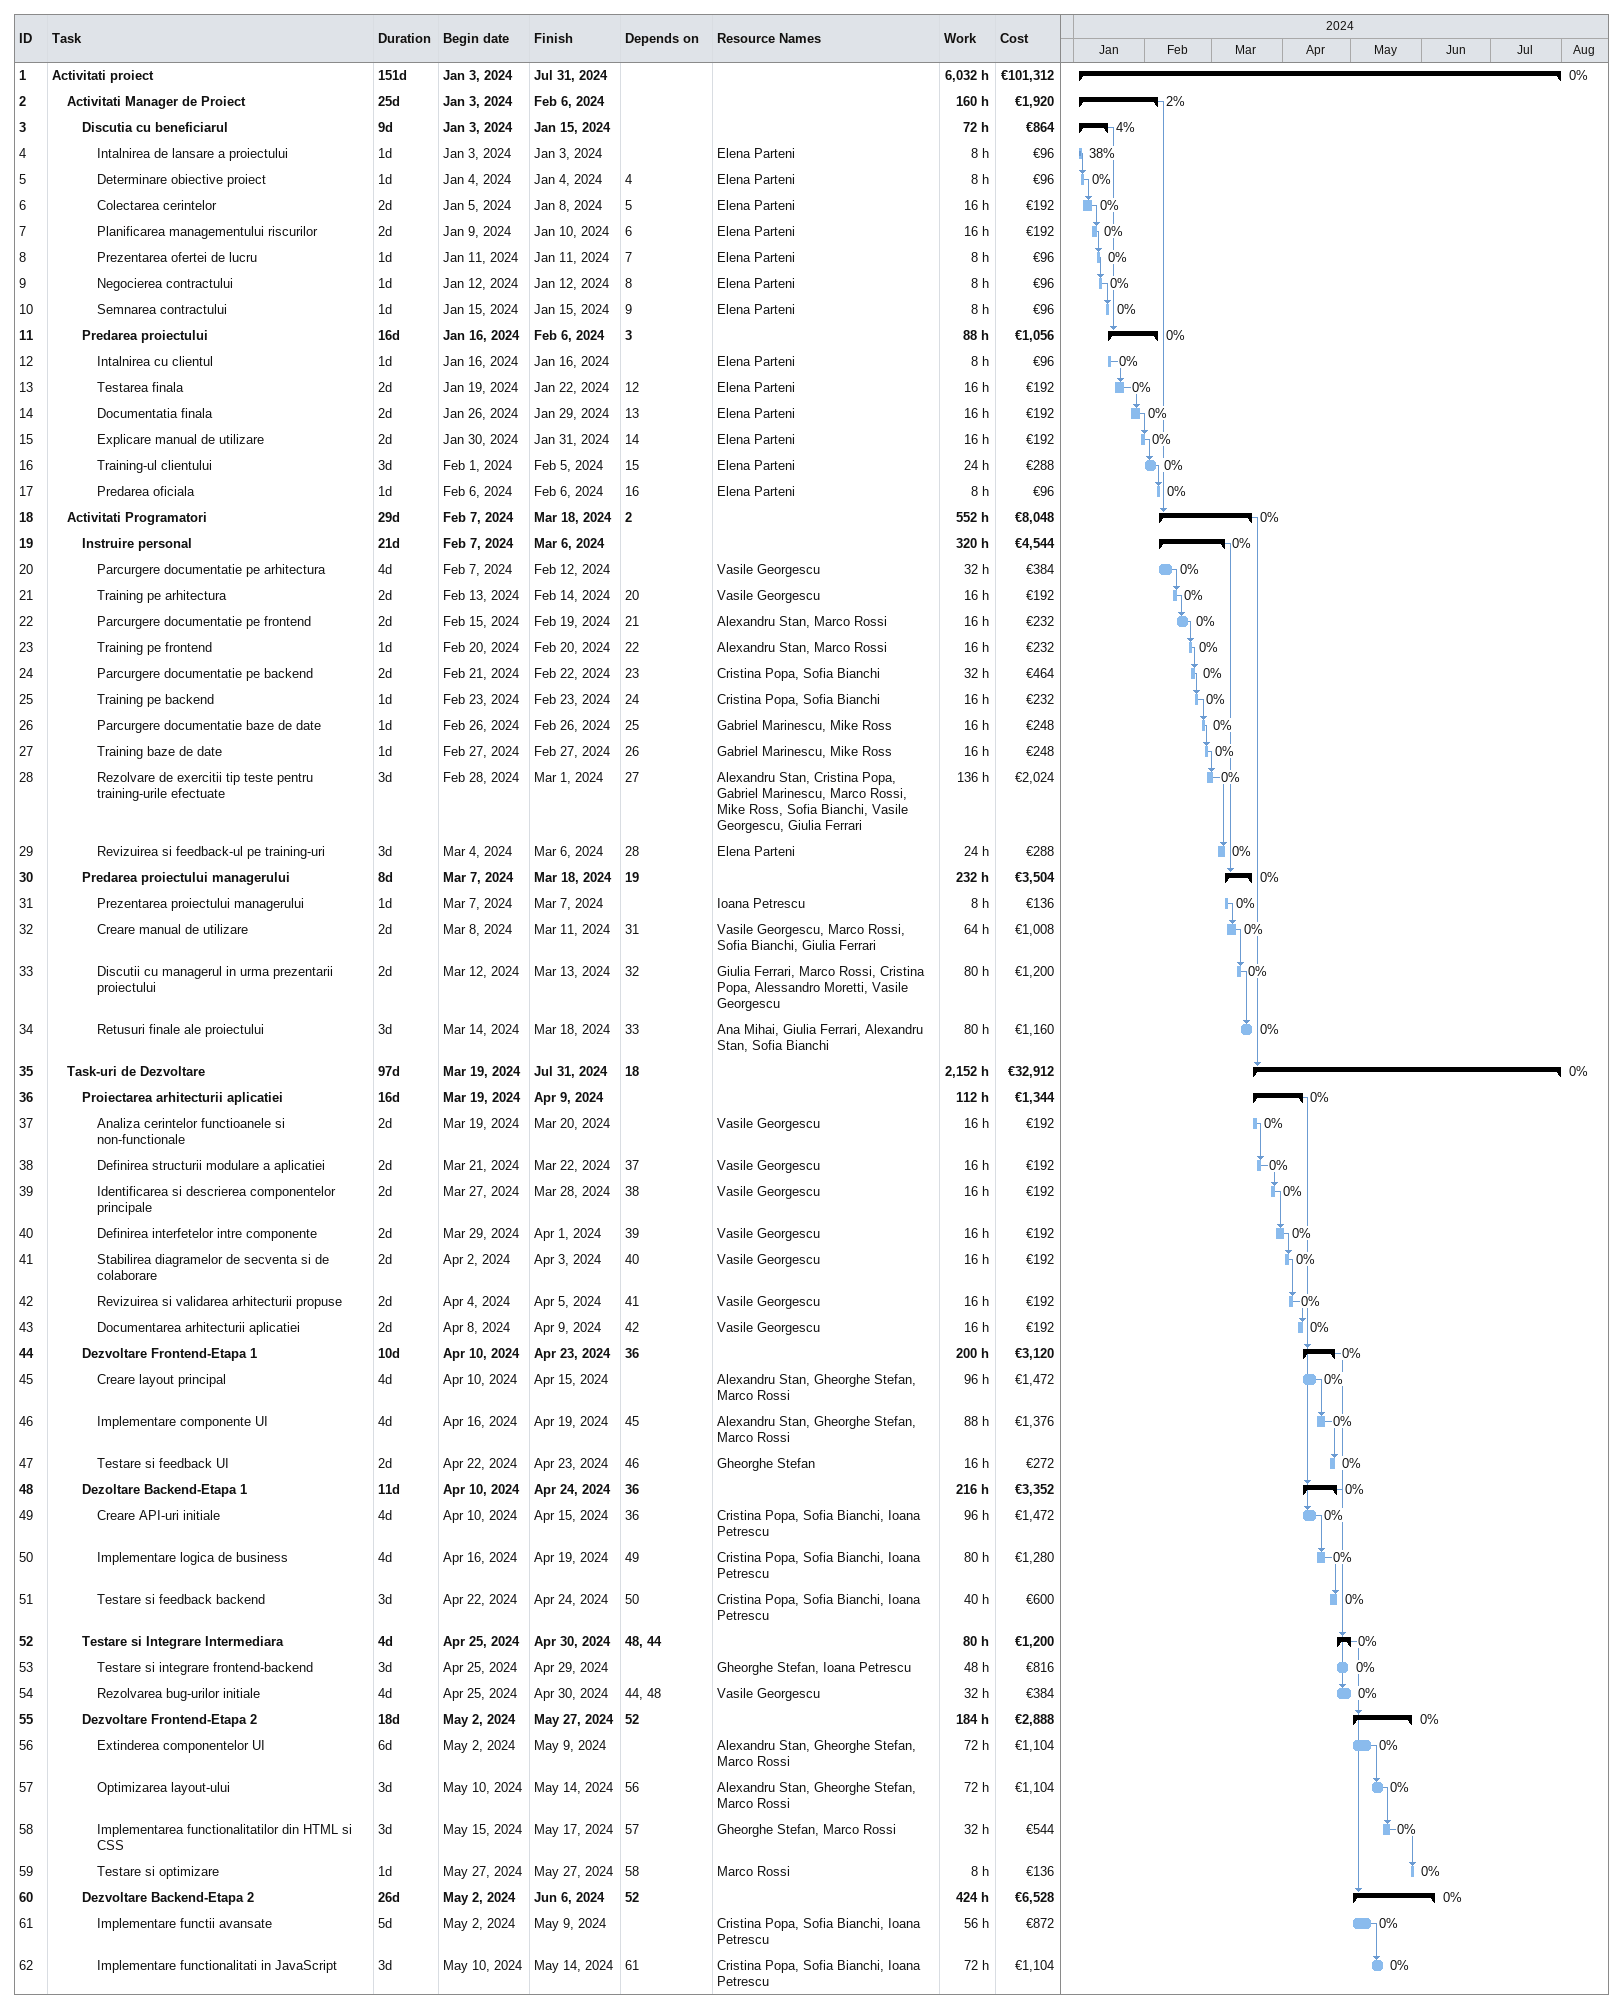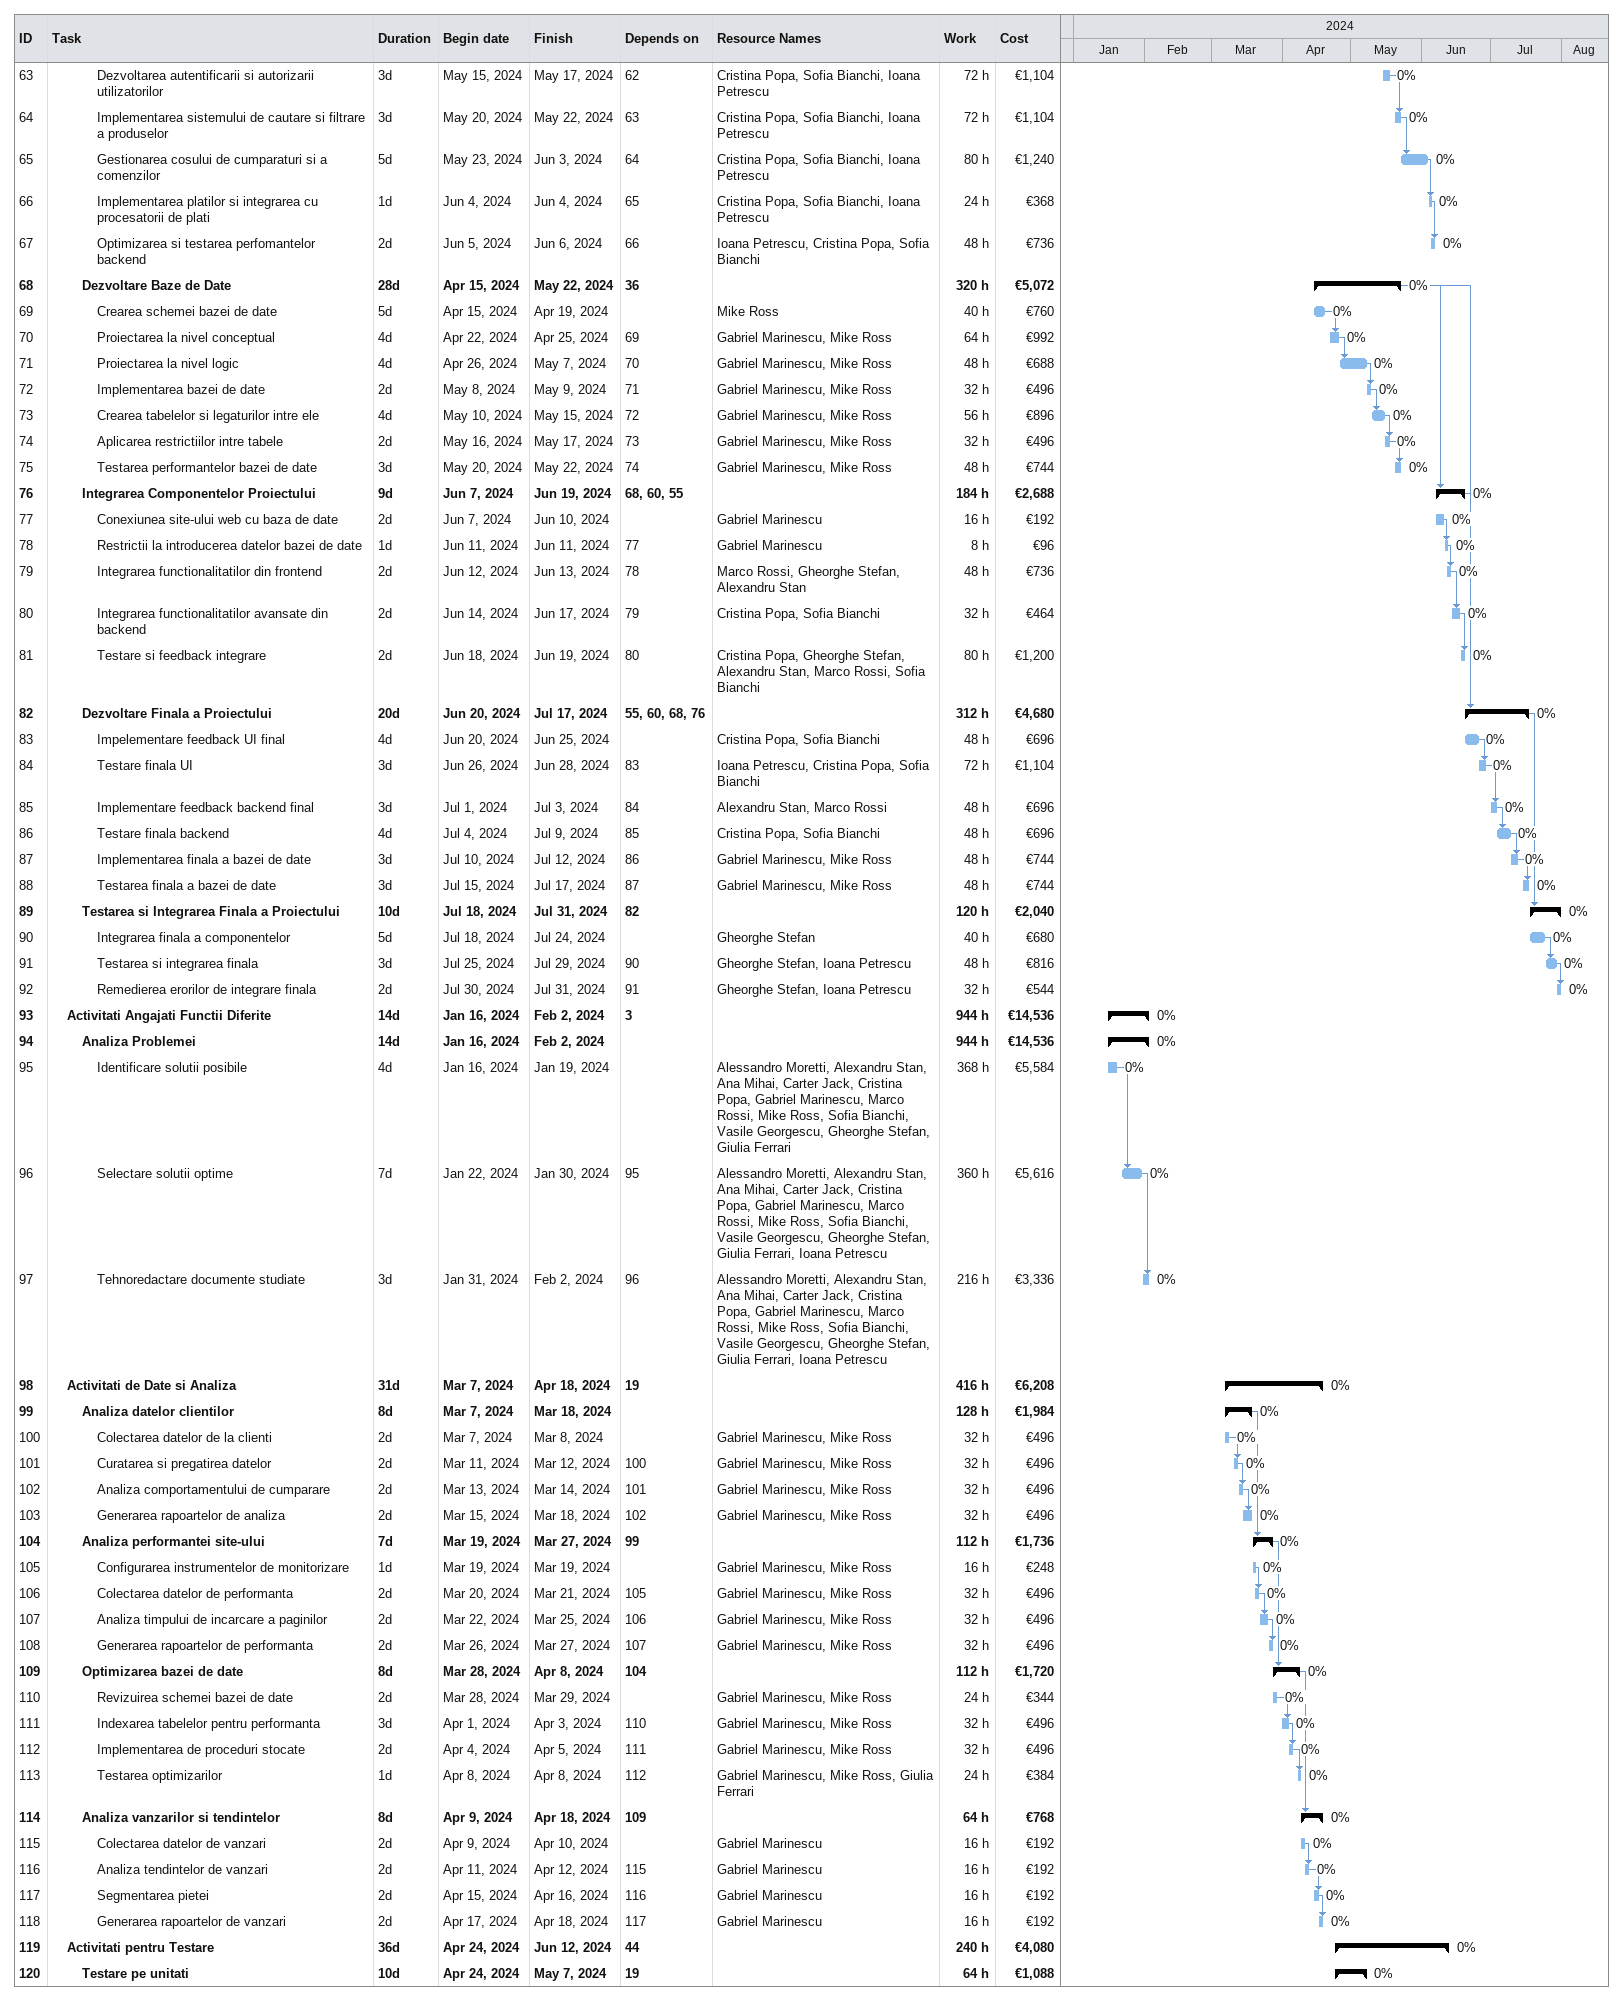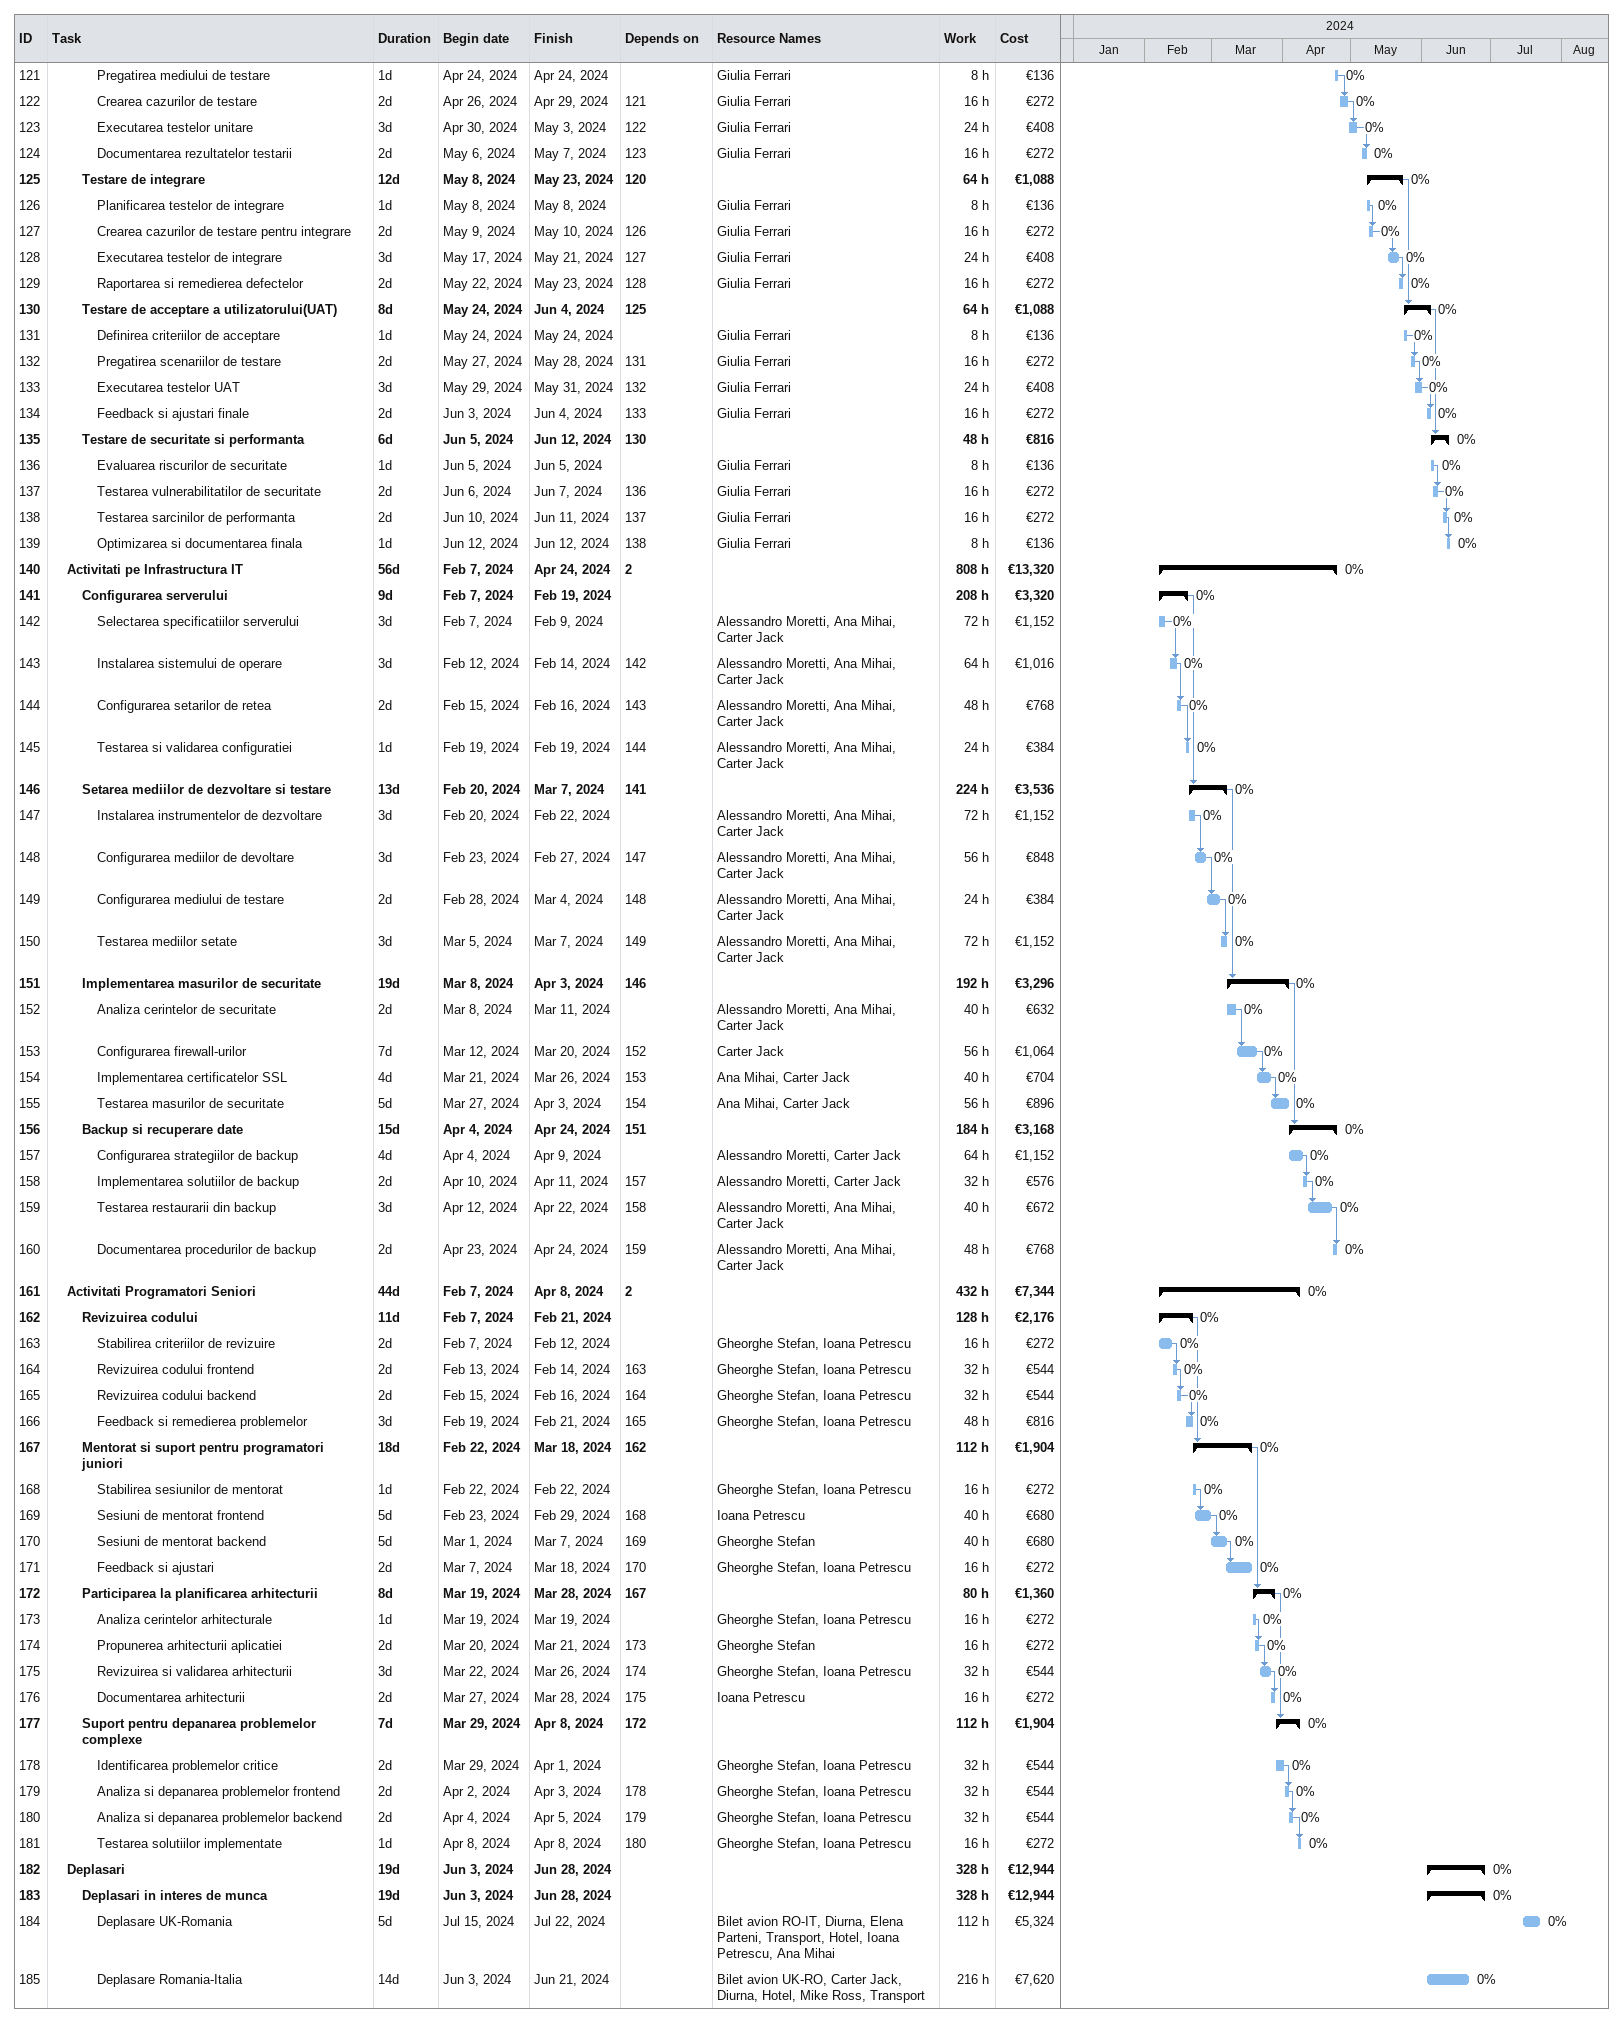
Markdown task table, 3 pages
| ID | Level | Task | Duration | Start | Finish | Predecessors | Resources | % complete | Work (h) | Cost (€) |
|---|---|---|---|---|---|---|---|---|---|---|
| 1 | 1 | **Activitati proiect** | 151d | 2024-01-03 | 2024-07-31 |  |  | 0 | 6032 | 101312 |
| 2 | 2 | **Activitati Manager de Proiect** | 25d | 2024-01-03 | 2024-02-06 |  |  | 2 | 160 | 1920 |
| 3 | 3 | **Discutia cu beneficiarul** | 9d | 2024-01-03 | 2024-01-15 |  |  | 4 | 72 | 864 |
| 4 | 4 | Intalnirea de lansare a proiectului | 1d | 2024-01-03 | 2024-01-03 |  | Elena Parteni | 38 | 8 | 96 |
| 5 | 4 | Determinare obiective proiect | 1d | 2024-01-04 | 2024-01-04 | 4 | Elena Parteni | 0 | 8 | 96 |
| 6 | 4 | Colectarea cerintelor | 2d | 2024-01-05 | 2024-01-08 | 5 | Elena Parteni | 0 | 16 | 192 |
| 7 | 4 | Planificarea managementului riscurilor | 2d | 2024-01-09 | 2024-01-10 | 6 | Elena Parteni | 0 | 16 | 192 |
| 8 | 4 | Prezentarea ofertei de lucru | 1d | 2024-01-11 | 2024-01-11 | 7 | Elena Parteni | 0 | 8 | 96 |
| 9 | 4 | Negocierea contractului | 1d | 2024-01-12 | 2024-01-12 | 8 | Elena Parteni | 0 | 8 | 96 |
| 10 | 4 | Semnarea contractului | 1d | 2024-01-15 | 2024-01-15 | 9 | Elena Parteni | 0 | 8 | 96 |
| 11 | 3 | **Predarea proiectului** | 16d | 2024-01-16 | 2024-02-06 | 3 |  | 0 | 88 | 1056 |
| 12 | 4 | Intalnirea cu clientul | 1d | 2024-01-16 | 2024-01-16 |  | Elena Parteni | 0 | 8 | 96 |
| 13 | 4 | Testarea finala | 2d | 2024-01-19 | 2024-01-22 | 12 | Elena Parteni | 0 | 16 | 192 |
| 14 | 4 | Documentatia finala | 2d | 2024-01-26 | 2024-01-29 | 13 | Elena Parteni | 0 | 16 | 192 |
| 15 | 4 | Explicare manual de utilizare | 2d | 2024-01-30 | 2024-01-31 | 14 | Elena Parteni | 0 | 16 | 192 |
| 16 | 4 | Training-ul clientului | 3d | 2024-02-01 | 2024-02-05 | 15 | Elena Parteni | 0 | 24 | 288 |
| 17 | 4 | Predarea oficiala | 1d | 2024-02-06 | 2024-02-06 | 16 | Elena Parteni | 0 | 8 | 96 |
| 18 | 2 | **Activitati Programatori** | 29d | 2024-02-07 | 2024-03-18 | 2 |  | 0 | 552 | 8048 |
| 19 | 3 | **Instruire personal** | 21d | 2024-02-07 | 2024-03-06 |  |  | 0 | 320 | 4544 |
| 20 | 4 | Parcurgere documentatie pe arhitectura | 4d | 2024-02-07 | 2024-02-12 |  | Vasile Georgescu | 0 | 32 | 384 |
| 21 | 4 | Training pe arhitectura | 2d | 2024-02-13 | 2024-02-14 | 20 | Vasile Georgescu | 0 | 16 | 192 |
| 22 | 4 | Parcurgere documentatie pe frontend | 2d | 2024-02-15 | 2024-02-19 | 21 | Alexandru Stan, Marco Rossi | 0 | 16 | 232 |
| 23 | 4 | Training pe frontend | 1d | 2024-02-20 | 2024-02-20 | 22 | Alexandru Stan, Marco Rossi | 0 | 16 | 232 |
| 24 | 4 | Parcurgere documentatie pe backend | 2d | 2024-02-21 | 2024-02-22 | 23 | Cristina Popa, Sofia Bianchi | 0 | 32 | 464 |
| 25 | 4 | Training pe backend | 1d | 2024-02-23 | 2024-02-23 | 24 | Cristina Popa, Sofia Bianchi | 0 | 16 | 232 |
| 26 | 4 | Parcurgere documentatie baze de date | 1d | 2024-02-26 | 2024-02-26 | 25 | Gabriel Marinescu, Mike Ross | 0 | 16 | 248 |
| 27 | 4 | Training baze de date | 1d | 2024-02-27 | 2024-02-27 | 26 | Gabriel Marinescu, Mike Ross | 0 | 16 | 248 |
| 28 | 4 | Rezolvare de exercitii tip teste pentru training-urile efectuate | 3d | 2024-02-28 | 2024-03-01 | 27 | Alexandru Stan, Cristina Popa, Gabriel Marinescu, Marco Rossi, Mike Ross, Sofia Bianchi, Vasile Georgescu, Giulia Ferrari | 0 | 136 | 2024 |
| 29 | 4 | Revizuirea si feedback-ul pe training-uri | 3d | 2024-03-04 | 2024-03-06 | 28 | Elena Parteni | 0 | 24 | 288 |
| 30 | 3 | **Predarea proiectului managerului** | 8d | 2024-03-07 | 2024-03-18 | 19 |  | 0 | 232 | 3504 |
| 31 | 4 | Prezentarea proiectului managerului | 1d | 2024-03-07 | 2024-03-07 |  | Ioana Petrescu | 0 | 8 | 136 |
| 32 | 4 | Creare manual de utilizare | 2d | 2024-03-08 | 2024-03-11 | 31 | Vasile Georgescu, Marco Rossi, Sofia Bianchi, Giulia Ferrari | 0 | 64 | 1008 |
| 33 | 4 | Discutii cu managerul in urma prezentarii proiectului | 2d | 2024-03-12 | 2024-03-13 | 32 | Giulia Ferrari, Marco Rossi, Cristina Popa, Alessandro Moretti, Vasile Georgescu | 0 | 80 | 1200 |
| 34 | 4 | Retusuri finale ale proiectului | 3d | 2024-03-14 | 2024-03-18 | 33 | Ana Mihai, Giulia Ferrari, Alexandru Stan, Sofia Bianchi | 0 | 80 | 1160 |
| 35 | 2 | **Task-uri de Dezvoltare** | 97d | 2024-03-19 | 2024-07-31 | 18 |  | 0 | 2152 | 32912 |
| 36 | 3 | **Proiectarea arhitecturii aplicatiei** | 16d | 2024-03-19 | 2024-04-09 |  |  | 0 | 112 | 1344 |
| 37 | 4 | Analiza cerintelor functioanele si non-functionale | 2d | 2024-03-19 | 2024-03-20 |  | Vasile Georgescu | 0 | 16 | 192 |
| 38 | 4 | Definirea structurii modulare a aplicatiei | 2d | 2024-03-21 | 2024-03-22 | 37 | Vasile Georgescu | 0 | 16 | 192 |
| 39 | 4 | Identificarea si descrierea componentelor principale | 2d | 2024-03-27 | 2024-03-28 | 38 | Vasile Georgescu | 0 | 16 | 192 |
| 40 | 4 | Definirea interfetelor intre componente | 2d | 2024-03-29 | 2024-04-01 | 39 | Vasile Georgescu | 0 | 16 | 192 |
| 41 | 4 | Stabilirea diagramelor de secventa si de colaborare | 2d | 2024-04-02 | 2024-04-03 | 40 | Vasile Georgescu | 0 | 16 | 192 |
| 42 | 4 | Revizuirea si validarea arhitecturii propuse | 2d | 2024-04-04 | 2024-04-05 | 41 | Vasile Georgescu | 0 | 16 | 192 |
| 43 | 4 | Documentarea arhitecturii aplicatiei | 2d | 2024-04-08 | 2024-04-09 | 42 | Vasile Georgescu | 0 | 16 | 192 |
| 44 | 3 | **Dezvoltare Frontend-Etapa 1** | 10d | 2024-04-10 | 2024-04-23 | 36 |  | 0 | 200 | 3120 |
| 45 | 4 | Creare layout principal | 4d | 2024-04-10 | 2024-04-15 |  | Alexandru Stan, Gheorghe Stefan, Marco Rossi | 0 | 96 | 1472 |
| 46 | 4 | Implementare componente UI | 4d | 2024-04-16 | 2024-04-19 | 45 | Alexandru Stan, Gheorghe Stefan, Marco Rossi | 0 | 88 | 1376 |
| 47 | 4 | Testare si feedback UI | 2d | 2024-04-22 | 2024-04-23 | 46 | Gheorghe Stefan | 0 | 16 | 272 |
| 48 | 3 | **Dezoltare Backend-Etapa 1** | 11d | 2024-04-10 | 2024-04-24 | 36 |  | 0 | 216 | 3352 |
| 49 | 4 | Creare API-uri initiale | 4d | 2024-04-10 | 2024-04-15 | 36 | Cristina Popa, Sofia Bianchi, Ioana Petrescu | 0 | 96 | 1472 |
| 50 | 4 | Implementare logica de business | 4d | 2024-04-16 | 2024-04-19 | 49 | Cristina Popa, Sofia Bianchi, Ioana Petrescu | 0 | 80 | 1280 |
| 51 | 4 | Testare si feedback backend | 3d | 2024-04-22 | 2024-04-24 | 50 | Cristina Popa, Sofia Bianchi, Ioana Petrescu | 0 | 40 | 600 |
| 52 | 3 | **Testare si Integrare Intermediara** | 4d | 2024-04-25 | 2024-04-30 | 48, 44 |  | 0 | 80 | 1200 |
| 53 | 4 | Testare si integrare frontend-backend | 3d | 2024-04-25 | 2024-04-29 |  | Gheorghe Stefan, Ioana Petrescu | 0 | 48 | 816 |
| 54 | 4 | Rezolvarea bug-urilor initiale | 4d | 2024-04-25 | 2024-04-30 | 44, 48 | Vasile Georgescu | 0 | 32 | 384 |
| 55 | 3 | **Dezvoltare Frontend-Etapa 2** | 18d | 2024-05-02 | 2024-05-27 | 52 |  | 0 | 184 | 2888 |
| 56 | 4 | Extinderea componentelor UI | 6d | 2024-05-02 | 2024-05-09 |  | Alexandru Stan, Gheorghe Stefan, Marco Rossi | 0 | 72 | 1104 |
| 57 | 4 | Optimizarea layout-ului | 3d | 2024-05-10 | 2024-05-14 | 56 | Alexandru Stan, Gheorghe Stefan, Marco Rossi | 0 | 72 | 1104 |
| 58 | 4 | Implementarea functionalitatilor din HTML si CSS | 3d | 2024-05-15 | 2024-05-17 | 57 | Gheorghe Stefan, Marco Rossi | 0 | 32 | 544 |
| 59 | 4 | Testare si optimizare | 1d | 2024-05-27 | 2024-05-27 | 58 | Marco Rossi | 0 | 8 | 136 |
| 60 | 3 | **Dezvoltare Backend-Etapa 2** | 26d | 2024-05-02 | 2024-06-06 | 52 |  | 0 | 424 | 6528 |
| 61 | 4 | Implementare functii avansate | 5d | 2024-05-02 | 2024-05-09 |  | Cristina Popa, Sofia Bianchi, Ioana Petrescu | 0 | 56 | 872 |
| 62 | 4 | Implementare functionalitati in JavaScript | 3d | 2024-05-10 | 2024-05-14 | 61 | Cristina Popa, Sofia Bianchi, Ioana Petrescu | 0 | 72 | 1104 |
| 63 | 4 | Dezvoltarea autentificarii si autorizarii utilizatorilor | 3d | 2024-05-15 | 2024-05-17 | 62 | Cristina Popa, Sofia Bianchi, Ioana Petrescu | 0 | 72 | 1104 |
| 64 | 4 | Implementarea sistemului de cautare si filtrare a produselor | 3d | 2024-05-20 | 2024-05-22 | 63 | Cristina Popa, Sofia Bianchi, Ioana Petrescu | 0 | 72 | 1104 |
| 65 | 4 | Gestionarea cosului de cumparaturi si a comenzilor | 5d | 2024-05-23 | 2024-06-03 | 64 | Cristina Popa, Sofia Bianchi, Ioana Petrescu | 0 | 80 | 1240 |
| 66 | 4 | Implementarea platilor si integrarea cu procesatorii de plati | 1d | 2024-06-04 | 2024-06-04 | 65 | Cristina Popa, Sofia Bianchi, Ioana Petrescu | 0 | 24 | 368 |
| 67 | 4 | Optimizarea si testarea perfomantelor backend | 2d | 2024-06-05 | 2024-06-06 | 66 | Ioana Petrescu, Cristina Popa, Sofia Bianchi | 0 | 48 | 736 |
| 68 | 3 | **Dezvoltare Baze de Date** | 28d | 2024-04-15 | 2024-05-22 | 36 |  | 0 | 320 | 5072 |
| 69 | 4 | Crearea schemei bazei de date | 5d | 2024-04-15 | 2024-04-19 |  | Mike Ross | 0 | 40 | 760 |
| 70 | 4 | Proiectarea la nivel conceptual | 4d | 2024-04-22 | 2024-04-25 | 69 | Gabriel Marinescu, Mike Ross | 0 | 64 | 992 |
| 71 | 4 | Proiectarea la nivel logic | 4d | 2024-04-26 | 2024-05-07 | 70 | Gabriel Marinescu, Mike Ross | 0 | 48 | 688 |
| 72 | 4 | Implementarea bazei de date | 2d | 2024-05-08 | 2024-05-09 | 71 | Gabriel Marinescu, Mike Ross | 0 | 32 | 496 |
| 73 | 4 | Crearea tabelelor si legaturilor intre ele | 4d | 2024-05-10 | 2024-05-15 | 72 | Gabriel Marinescu, Mike Ross | 0 | 56 | 896 |
| 74 | 4 | Aplicarea restrictiilor intre tabele | 2d | 2024-05-16 | 2024-05-17 | 73 | Gabriel Marinescu, Mike Ross | 0 | 32 | 496 |
| 75 | 4 | Testarea performantelor bazei de date | 3d | 2024-05-20 | 2024-05-22 | 74 | Gabriel Marinescu, Mike Ross | 0 | 48 | 744 |
| 76 | 3 | **Integrarea Componentelor Proiectului** | 9d | 2024-06-07 | 2024-06-19 | 68, 60, 55 |  | 0 | 184 | 2688 |
| 77 | 4 | Conexiunea site-ului web cu baza de date | 2d | 2024-06-07 | 2024-06-10 |  | Gabriel Marinescu | 0 | 16 | 192 |
| 78 | 4 | Restrictii la introducerea datelor bazei de date | 1d | 2024-06-11 | 2024-06-11 | 77 | Gabriel Marinescu | 0 | 8 | 96 |
| 79 | 4 | Integrarea functionalitatilor din frontend | 2d | 2024-06-12 | 2024-06-13 | 78 | Marco Rossi, Gheorghe Stefan, Alexandru Stan | 0 | 48 | 736 |
| 80 | 4 | Integrarea functionalitatilor avansate din backend | 2d | 2024-06-14 | 2024-06-17 | 79 | Cristina Popa, Sofia Bianchi | 0 | 32 | 464 |
| 81 | 4 | Testare si feedback integrare | 2d | 2024-06-18 | 2024-06-19 | 80 | Cristina Popa, Gheorghe Stefan, Alexandru Stan, Marco Rossi, Sofia Bianchi | 0 | 80 | 1200 |
| 82 | 3 | **Dezvoltare Finala a Proiectului** | 20d | 2024-06-20 | 2024-07-17 | 55, 60, 68, 76 |  | 0 | 312 | 4680 |
| 83 | 4 | Impelementare feedback UI final | 4d | 2024-06-20 | 2024-06-25 |  | Cristina Popa, Sofia Bianchi | 0 | 48 | 696 |
| 84 | 4 | Testare finala UI | 3d | 2024-06-26 | 2024-06-28 | 83 | Ioana Petrescu, Cristina Popa, Sofia Bianchi | 0 | 72 | 1104 |
| 85 | 4 | Implementare feedback backend final | 3d | 2024-07-01 | 2024-07-03 | 84 | Alexandru Stan, Marco Rossi | 0 | 48 | 696 |
| 86 | 4 | Testare finala backend | 4d | 2024-07-04 | 2024-07-09 | 85 | Cristina Popa, Sofia Bianchi | 0 | 48 | 696 |
| 87 | 4 | Implementarea finala a bazei de date | 3d | 2024-07-10 | 2024-07-12 | 86 | Gabriel Marinescu, Mike Ross | 0 | 48 | 744 |
| 88 | 4 | Testarea finala a bazei de date | 3d | 2024-07-15 | 2024-07-17 | 87 | Gabriel Marinescu, Mike Ross | 0 | 48 | 744 |
| 89 | 3 | **Testarea si Integrarea Finala a Proiectului** | 10d | 2024-07-18 | 2024-07-31 | 82 |  | 0 | 120 | 2040 |
| 90 | 4 | Integrarea finala a componentelor | 5d | 2024-07-18 | 2024-07-24 |  | Gheorghe Stefan | 0 | 40 | 680 |
| 91 | 4 | Testarea si integrarea finala | 3d | 2024-07-25 | 2024-07-29 | 90 | Gheorghe Stefan, Ioana Petrescu | 0 | 48 | 816 |
| 92 | 4 | Remedierea erorilor de integrare finala | 2d | 2024-07-30 | 2024-07-31 | 91 | Gheorghe Stefan, Ioana Petrescu | 0 | 32 | 544 |
| 93 | 2 | **Activitati Angajati Functii Diferite** | 14d | 2024-01-16 | 2024-02-02 | 3 |  | 0 | 944 | 14536 |
| 94 | 3 | **Analiza Problemei** | 14d | 2024-01-16 | 2024-02-02 |  |  | 0 | 944 | 14536 |
| 95 | 4 | Identificare solutii posibile | 4d | 2024-01-16 | 2024-01-19 |  | Alessandro Moretti, Alexandru Stan, Ana Mihai, Carter Jack, Cristina Popa, Gabriel Marinescu, Marco Rossi, Mike Ross, Sofia Bianchi, Vasile Georgescu, Gheorghe Stefan, Giulia Ferrari | 0 | 368 | 5584 |
| 96 | 4 | Selectare solutii optime | 7d | 2024-01-22 | 2024-01-30 | 95 | Alessandro Moretti, Alexandru Stan, Ana Mihai, Carter Jack, Cristina Popa, Gabriel Marinescu, Marco Rossi, Mike Ross, Sofia Bianchi, Vasile Georgescu, Gheorghe Stefan, Giulia Ferrari, Ioana Petrescu | 0 | 360 | 5616 |
| 97 | 4 | Tehnoredactare documente studiate | 3d | 2024-01-31 | 2024-02-02 | 96 | Alessandro Moretti, Alexandru Stan, Ana Mihai, Carter Jack, Cristina Popa, Gabriel Marinescu, Marco Rossi, Mike Ross, Sofia Bianchi, Vasile Georgescu, Gheorghe Stefan, Giulia Ferrari, Ioana Petrescu | 0 | 216 | 3336 |
| 98 | 2 | **Activitati de Date si Analiza** | 31d | 2024-03-07 | 2024-04-18 | 19 |  | 0 | 416 | 6208 |
| 99 | 3 | **Analiza datelor clientilor** | 8d | 2024-03-07 | 2024-03-18 |  |  | 0 | 128 | 1984 |
| 100 | 4 | Colectarea datelor de la clienti | 2d | 2024-03-07 | 2024-03-08 |  | Gabriel Marinescu, Mike Ross | 0 | 32 | 496 |
| 101 | 4 | Curatarea si pregatirea datelor | 2d | 2024-03-11 | 2024-03-12 | 100 | Gabriel Marinescu, Mike Ross | 0 | 32 | 496 |
| 102 | 4 | Analiza comportamentului de cumparare | 2d | 2024-03-13 | 2024-03-14 | 101 | Gabriel Marinescu, Mike Ross | 0 | 32 | 496 |
| 103 | 4 | Generarea rapoartelor de analiza | 2d | 2024-03-15 | 2024-03-18 | 102 | Gabriel Marinescu, Mike Ross | 0 | 32 | 496 |
| 104 | 3 | **Analiza performantei site-ului** | 7d | 2024-03-19 | 2024-03-27 | 99 |  | 0 | 112 | 1736 |
| 105 | 4 | Configurarea instrumentelor de monitorizare | 1d | 2024-03-19 | 2024-03-19 |  | Gabriel Marinescu, Mike Ross | 0 | 16 | 248 |
| 106 | 4 | Colectarea datelor de performanta | 2d | 2024-03-20 | 2024-03-21 | 105 | Gabriel Marinescu, Mike Ross | 0 | 32 | 496 |
| 107 | 4 | Analiza timpului de incarcare a paginilor | 2d | 2024-03-22 | 2024-03-25 | 106 | Gabriel Marinescu, Mike Ross | 0 | 32 | 496 |
| 108 | 4 | Generarea rapoartelor de performanta | 2d | 2024-03-26 | 2024-03-27 | 107 | Gabriel Marinescu, Mike Ross | 0 | 32 | 496 |
| 109 | 3 | **Optimizarea bazei de date** | 8d | 2024-03-28 | 2024-04-08 | 104 |  | 0 | 112 | 1720 |
| 110 | 4 | Revizuirea schemei bazei de date | 2d | 2024-03-28 | 2024-03-29 |  | Gabriel Marinescu, Mike Ross | 0 | 24 | 344 |
| 111 | 4 | Indexarea tabelelor pentru performanta | 3d | 2024-04-01 | 2024-04-03 | 110 | Gabriel Marinescu, Mike Ross | 0 | 32 | 496 |
| 112 | 4 | Implementarea de proceduri stocate | 2d | 2024-04-04 | 2024-04-05 | 111 | Gabriel Marinescu, Mike Ross | 0 | 32 | 496 |
| 113 | 4 | Testarea optimizarilor | 1d | 2024-04-08 | 2024-04-08 | 112 | Gabriel Marinescu, Mike Ross, Giulia Ferrari | 0 | 24 | 384 |
| 114 | 3 | **Analiza vanzarilor si tendintelor** | 8d | 2024-04-09 | 2024-04-18 | 109 |  | 0 | 64 | 768 |
| 115 | 4 | Colectarea datelor de vanzari | 2d | 2024-04-09 | 2024-04-10 |  | Gabriel Marinescu | 0 | 16 | 192 |
| 116 | 4 | Analiza tendintelor de vanzari | 2d | 2024-04-11 | 2024-04-12 | 115 | Gabriel Marinescu | 0 | 16 | 192 |
| 117 | 4 | Segmentarea pietei | 2d | 2024-04-15 | 2024-04-16 | 116 | Gabriel Marinescu | 0 | 16 | 192 |
| 118 | 4 | Generarea rapoartelor de vanzari | 2d | 2024-04-17 | 2024-04-18 | 117 | Gabriel Marinescu | 0 | 16 | 192 |
| 119 | 2 | **Activitati pentru Testare** | 36d | 2024-04-24 | 2024-06-12 | 44 |  | 0 | 240 | 4080 |
| 120 | 3 | **Testare pe unitati** | 10d | 2024-04-24 | 2024-05-07 | 19 |  | 0 | 64 | 1088 |
| 121 | 4 | Pregatirea mediului de testare | 1d | 2024-04-24 | 2024-04-24 |  | Giulia Ferrari | 0 | 8 | 136 |
| 122 | 4 | Crearea cazurilor de testare | 2d | 2024-04-26 | 2024-04-29 | 121 | Giulia Ferrari | 0 | 16 | 272 |
| 123 | 4 | Executarea testelor unitare | 3d | 2024-04-30 | 2024-05-03 | 122 | Giulia Ferrari | 0 | 24 | 408 |
| 124 | 4 | Documentarea rezultatelor testarii | 2d | 2024-05-06 | 2024-05-07 | 123 | Giulia Ferrari | 0 | 16 | 272 |
| 125 | 3 | **Testare de integrare** | 12d | 2024-05-08 | 2024-05-23 | 120 |  | 0 | 64 | 1088 |
| 126 | 4 | Planificarea testelor de integrare | 1d | 2024-05-08 | 2024-05-08 |  | Giulia Ferrari | 0 | 8 | 136 |
| 127 | 4 | Crearea cazurilor de testare pentru integrare | 2d | 2024-05-09 | 2024-05-10 | 126 | Giulia Ferrari | 0 | 16 | 272 |
| 128 | 4 | Executarea testelor de integrare | 3d | 2024-05-17 | 2024-05-21 | 127 | Giulia Ferrari | 0 | 24 | 408 |
| 129 | 4 | Raportarea si remedierea defectelor | 2d | 2024-05-22 | 2024-05-23 | 128 | Giulia Ferrari | 0 | 16 | 272 |
| 130 | 3 | **Testare de acceptare a utilizatorului(UAT)** | 8d | 2024-05-24 | 2024-06-04 | 125 |  | 0 | 64 | 1088 |
| 131 | 4 | Definirea criteriilor de acceptare | 1d | 2024-05-24 | 2024-05-24 |  | Giulia Ferrari | 0 | 8 | 136 |
| 132 | 4 | Pregatirea scenariilor de testare | 2d | 2024-05-27 | 2024-05-28 | 131 | Giulia Ferrari | 0 | 16 | 272 |
| 133 | 4 | Executarea testelor UAT | 3d | 2024-05-29 | 2024-05-31 | 132 | Giulia Ferrari | 0 | 24 | 408 |
| 134 | 4 | Feedback si ajustari finale | 2d | 2024-06-03 | 2024-06-04 | 133 | Giulia Ferrari | 0 | 16 | 272 |
| 135 | 3 | **Testare de securitate si performanta** | 6d | 2024-06-05 | 2024-06-12 | 130 |  | 0 | 48 | 816 |
| 136 | 4 | Evaluarea riscurilor de securitate | 1d | 2024-06-05 | 2024-06-05 |  | Giulia Ferrari | 0 | 8 | 136 |
| 137 | 4 | Testarea vulnerabilitatilor de securitate | 2d | 2024-06-06 | 2024-06-07 | 136 | Giulia Ferrari | 0 | 16 | 272 |
| 138 | 4 | Testarea sarcinilor de performanta | 2d | 2024-06-10 | 2024-06-11 | 137 | Giulia Ferrari | 0 | 16 | 272 |
| 139 | 4 | Optimizarea si documentarea finala | 1d | 2024-06-12 | 2024-06-12 | 138 | Giulia Ferrari | 0 | 8 | 136 |
| 140 | 2 | **Activitati pe Infrastructura IT** | 56d | 2024-02-07 | 2024-04-24 | 2 |  | 0 | 808 | 13320 |
| 141 | 3 | **Configurarea serverului** | 9d | 2024-02-07 | 2024-02-19 |  |  | 0 | 208 | 3320 |
| 142 | 4 | Selectarea specificatiilor serverului | 3d | 2024-02-07 | 2024-02-09 |  | Alessandro Moretti, Ana Mihai, Carter Jack | 0 | 72 | 1152 |
| 143 | 4 | Instalarea sistemului de operare | 3d | 2024-02-12 | 2024-02-14 | 142 | Alessandro Moretti, Ana Mihai, Carter Jack | 0 | 64 | 1016 |
| 144 | 4 | Configurarea setarilor de retea | 2d | 2024-02-15 | 2024-02-16 | 143 | Alessandro Moretti, Ana Mihai, Carter Jack | 0 | 48 | 768 |
| 145 | 4 | Testarea si validarea configuratiei | 1d | 2024-02-19 | 2024-02-19 | 144 | Alessandro Moretti, Ana Mihai, Carter Jack | 0 | 24 | 384 |
| 146 | 3 | **Setarea mediilor de dezvoltare si testare** | 13d | 2024-02-20 | 2024-03-07 | 141 |  | 0 | 224 | 3536 |
| 147 | 4 | Instalarea instrumentelor de dezvoltare | 3d | 2024-02-20 | 2024-02-22 |  | Alessandro Moretti, Ana Mihai, Carter Jack | 0 | 72 | 1152 |
| 148 | 4 | Configurarea mediilor de devoltare | 3d | 2024-02-23 | 2024-02-27 | 147 | Alessandro Moretti, Ana Mihai, Carter Jack | 0 | 56 | 848 |
| 149 | 4 | Configurarea mediului de testare | 2d | 2024-02-28 | 2024-03-04 | 148 | Alessandro Moretti, Ana Mihai, Carter Jack | 0 | 24 | 384 |
| 150 | 4 | Testarea mediilor setate | 3d | 2024-03-05 | 2024-03-07 | 149 | Alessandro Moretti, Ana Mihai, Carter Jack | 0 | 72 | 1152 |
| 151 | 3 | **Implementarea masurilor de securitate** | 19d | 2024-03-08 | 2024-04-03 | 146 |  | 0 | 192 | 3296 |
| 152 | 4 | Analiza cerintelor de securitate | 2d | 2024-03-08 | 2024-03-11 |  | Alessandro Moretti, Ana Mihai, Carter Jack | 0 | 40 | 632 |
| 153 | 4 | Configurarea firewall-urilor | 7d | 2024-03-12 | 2024-03-20 | 152 | Carter Jack | 0 | 56 | 1064 |
| 154 | 4 | Implementarea certificatelor SSL | 4d | 2024-03-21 | 2024-03-26 | 153 | Ana Mihai, Carter Jack | 0 | 40 | 704 |
| 155 | 4 | Testarea masurilor de securitate | 5d | 2024-03-27 | 2024-04-03 | 154 | Ana Mihai, Carter Jack | 0 | 56 | 896 |
| 156 | 3 | **Backup si recuperare date** | 15d | 2024-04-04 | 2024-04-24 | 151 |  | 0 | 184 | 3168 |
| 157 | 4 | Configurarea strategiilor de backup | 4d | 2024-04-04 | 2024-04-09 |  | Alessandro Moretti, Carter Jack | 0 | 64 | 1152 |
| 158 | 4 | Implementarea solutiilor de backup | 2d | 2024-04-10 | 2024-04-11 | 157 | Alessandro Moretti, Carter Jack | 0 | 32 | 576 |
| 159 | 4 | Testarea restaurarii din backup | 3d | 2024-04-12 | 2024-04-22 | 158 | Alessandro Moretti, Ana Mihai, Carter Jack | 0 | 40 | 672 |
| 160 | 4 | Documentarea procedurilor de backup | 2d | 2024-04-23 | 2024-04-24 | 159 | Alessandro Moretti, Ana Mihai, Carter Jack | 0 | 48 | 768 |
| 161 | 2 | **Activitati Programatori Seniori** | 44d | 2024-02-07 | 2024-04-08 | 2 |  | 0 | 432 | 7344 |
| 162 | 3 | **Revizuirea codului** | 11d | 2024-02-07 | 2024-02-21 |  |  | 0 | 128 | 2176 |
| 163 | 4 | Stabilirea criteriilor de revizuire | 2d | 2024-02-07 | 2024-02-12 |  | Gheorghe Stefan, Ioana Petrescu | 0 | 16 | 272 |
| 164 | 4 | Revizuirea codului frontend | 2d | 2024-02-13 | 2024-02-14 | 163 | Gheorghe Stefan, Ioana Petrescu | 0 | 32 | 544 |
| 165 | 4 | Revizuirea codului backend | 2d | 2024-02-15 | 2024-02-16 | 164 | Gheorghe Stefan, Ioana Petrescu | 0 | 32 | 544 |
| 166 | 4 | Feedback si remedierea problemelor | 3d | 2024-02-19 | 2024-02-21 | 165 | Gheorghe Stefan, Ioana Petrescu | 0 | 48 | 816 |
| 167 | 3 | **Mentorat si suport pentru programatori juniori** | 18d | 2024-02-22 | 2024-03-18 | 162 |  | 0 | 112 | 1904 |
| 168 | 4 | Stabilirea sesiunilor de mentorat | 1d | 2024-02-22 | 2024-02-22 |  | Gheorghe Stefan, Ioana Petrescu | 0 | 16 | 272 |
| 169 | 4 | Sesiuni de mentorat frontend | 5d | 2024-02-23 | 2024-02-29 | 168 | Ioana Petrescu | 0 | 40 | 680 |
| 170 | 4 | Sesiuni de mentorat backend | 5d | 2024-03-01 | 2024-03-07 | 169 | Gheorghe Stefan | 0 | 40 | 680 |
| 171 | 4 | Feedback si ajustari | 2d | 2024-03-07 | 2024-03-18 | 170 | Gheorghe Stefan, Ioana Petrescu | 0 | 16 | 272 |
| 172 | 3 | **Participarea la planificarea arhitecturii** | 8d | 2024-03-19 | 2024-03-28 | 167 |  | 0 | 80 | 1360 |
| 173 | 4 | Analiza cerintelor arhitecturale | 1d | 2024-03-19 | 2024-03-19 |  | Gheorghe Stefan, Ioana Petrescu | 0 | 16 | 272 |
| 174 | 4 | Propunerea arhitecturii aplicatiei | 2d | 2024-03-20 | 2024-03-21 | 173 | Gheorghe Stefan | 0 | 16 | 272 |
| 175 | 4 | Revizuirea si validarea arhitecturii | 3d | 2024-03-22 | 2024-03-26 | 174 | Gheorghe Stefan, Ioana Petrescu | 0 | 32 | 544 |
| 176 | 4 | Documentarea arhitecturii | 2d | 2024-03-27 | 2024-03-28 | 175 | Ioana Petrescu | 0 | 16 | 272 |
| 177 | 3 | **Suport pentru depanarea problemelor complexe** | 7d | 2024-03-29 | 2024-04-08 | 172 |  | 0 | 112 | 1904 |
| 178 | 4 | Identificarea problemelor critice | 2d | 2024-03-29 | 2024-04-01 |  | Gheorghe Stefan, Ioana Petrescu | 0 | 32 | 544 |
| 179 | 4 | Analiza si depanarea problemelor frontend | 2d | 2024-04-02 | 2024-04-03 | 178 | Gheorghe Stefan, Ioana Petrescu | 0 | 32 | 544 |
| 180 | 4 | Analiza si depanarea problemelor backend | 2d | 2024-04-04 | 2024-04-05 | 179 | Gheorghe Stefan, Ioana Petrescu | 0 | 32 | 544 |
| 181 | 4 | Testarea solutiilor implementate | 1d | 2024-04-08 | 2024-04-08 | 180 | Gheorghe Stefan, Ioana Petrescu | 0 | 16 | 272 |
| 182 | 2 | **Deplasari** | 19d | 2024-06-03 | 2024-06-28 |  |  | 0 | 328 | 12944 |
| 183 | 3 | **Deplasari in interes de munca** | 19d | 2024-06-03 | 2024-06-28 |  |  | 0 | 328 | 12944 |
| 184 | 4 | Deplasare UK-Romania | 5d | 2024-07-15 | 2024-07-22 |  | Bilet avion RO-IT, Diurna, Elena Parteni, Transport, Hotel, Ioana Petrescu, Ana Mihai | 0 | 112 | 5324 |
| 185 | 4 | Deplasare Romania-Italia | 14d | 2024-06-03 | 2024-06-21 |  | Bilet avion UK-RO, Carter Jack, Diurna, Hotel, Mike Ross, Transport | 0 | 216 | 7620 |
